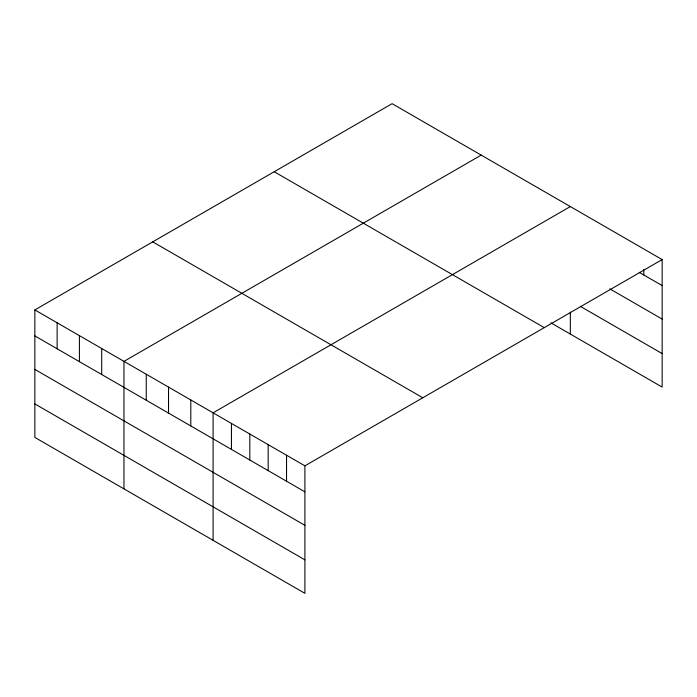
<?xml version="1.0" encoding="UTF-8"?>
<svg xmlns="http://www.w3.org/2000/svg" width="697" height="697" viewBox="0 0 697 697"><rect width="100%" height="100%" fill="white"/><g stroke="black" fill="none" stroke-linecap="round" stroke-linejoin="round"><path stroke-width="1.05" d="M34.85 309.921L304.903 465.84L304.903 593.33L34.85 437.42L34.85 309.921L392.097 103.67L662.15 259.58L662.15 387.079L550.839 322.816M481.209 155.117L123.97 361.377L123.97 488.867M570.329 206.573L213.09 412.824L213.09 540.323M304.903 465.84L662.15 259.58M639.193 272.327L662.15 285.578M609.814 288.854L662.15 319.078M580.427 306.401L662.15 353.588M274.2 171.732L544.261 327.651M152.739 241.859L422.8 397.778M34.85 335.919L304.903 491.829M34.85 369.41L304.903 525.329M34.85 403.92L304.903 559.839M643.784 269.565L643.784 274.975M570.329 312.09L570.329 334.063M286.545 455.237L286.545 481.235M268.179 444.634L268.179 470.632M249.814 434.031L249.814 460.029M231.448 423.428L231.448 449.426M190.804 399.965L190.804 425.954M168.526 387.096L168.526 413.094M146.248 374.237L146.248 400.235M101.692 348.509L101.692 374.507M79.406 335.649L79.406 361.647M57.128 322.781L57.128 348.779"/></g></svg>
